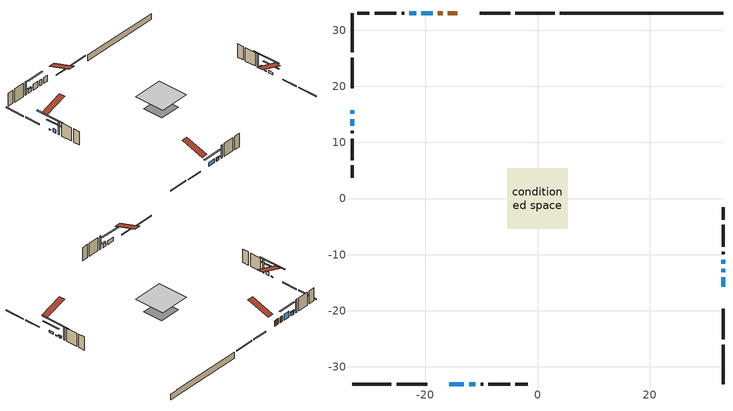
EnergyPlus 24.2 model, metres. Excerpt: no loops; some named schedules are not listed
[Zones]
conditioned space
 floor adiabatic (AdiabaticFloorConstruction): -5.35,-5.35 -5.35,5.35 5.35,5.35 5.35,-5.35 z3.35
 floor foundation (Slab1 construction): -3.71,-3.55 -3.71,3.55 3.71,3.55 3.71,-3.55 z-1.22
 wall outside (RimJoist1 construction): 3.08,33.06 -3.94,33.06 / -33.06,-33.06 -26.05,-33.06 / -33.06,33.06 -33.06,26.05 / 33.06,-33.06 33.06,-26.05 z0.91:1.21
 wall outside (RimJoist2 construction): -4.87,33.06 -10.31,33.06 / -25.12,-33.06 -19.67,-33.06 / -33.06,25.12 -33.06,19.67 / 33.06,-25.12 33.06,-19.67 z0.91:1.21
 wall outside (AdiabaticWallConstruction 1): -14.29,33.06 -15.97,33.06 / -16.9,33.06 -17.75,33.06 z0.91:2.94
 wall outside (AdiabaticWallConstruction): 33.06,-15.7 33.06,-14.06 z0.91:1.79; 33.06,-13.13 33.06,-12.52 / -33.06,15.7 -33.06,15.09 z0.91:1.24; -18.67,33.06 -20.68,33.06 z0.91:3.06; -15.7,-33.06 -13.11,-33.06 z0.91:2.3; -33.06,14.16 -33.06,13 z0.91:2.15; 33.06,-11.59 33.06,-10.88 z0.91:1.67; -21.61,33.06 -22.83,33.06 z0.91:2.22; -12.18,-33.06 -11.06,-33.06 z0.91:2.11
 wall outside (Wall1 construction): -23.76,33.06 -24.23,33.06 / -10.13,-33.06 -9.66,-33.06 / -33.06,12.07 -33.06,11.61 / 33.06,-9.95 33.06,-9.49 z0.91:5.79
 wall outside (Wall2 construction): -25.16,33.06 -29.02,33.06 / -8.74,-33.06 -4.87,-33.06 / -33.06,10.68 -33.06,6.81 / 33.06,-8.56 33.06,-4.69 z0.91:5.79
 wall outside (Wall3 construction): -29.95,33.06 -32.14,33.06 / -3.94,-33.06 -1.76,-33.06 / -33.06,5.88 -33.06,3.7 / 33.06,-3.77 33.06,-1.58 z0.91:5.79
 wall foundation (FoundationWall1 construction): 4.01,33.06,-1.22 4.01,33.06,0.91 30.16,33.06,0.91 30.16,33.06,0.77 33.06,33.06,0.77 33.06,33.06,-1.22
 window (WindowConstruction): 33.06,-15.7 33.06,-14.06 z0.91:1.79
 window (WindowConstruction 7): 33.06,-13.13 33.06,-12.52 z0.91:1.24
 window (WindowConstruction 8): -33.06,15.7 -33.06,15.09 z0.91:1.24
 window (WindowConstruction 1): -18.67,33.06 -20.68,33.06 z0.91:3.06
 window (WindowConstruction 2): -15.7,-33.06 -13.11,-33.06 z0.91:2.3
 window (WindowConstruction 3): -33.06,14.16 -33.06,13 z0.91:2.15
 window (WindowConstruction 4): 33.06,-11.59 33.06,-10.88 z0.91:1.67
 window (WindowConstruction 5): -21.61,33.06 -22.83,33.06 z0.91:2.22
 window (WindowConstruction 6): -12.18,-33.06 -11.06,-33.06 z0.91:2.11
 door (Door): -14.29,33.06 -15.97,33.06 z0.91:2.94
 door (Door 1): -16.9,33.06 -17.74,33.06 z0.91:2.94
 ceiling adiabatic (AdiabaticFloorConstruction): 5.35,-5.35 5.35,5.35 -5.35,5.35 -5.35,-5.35 z3.35
 roof outside (Roof1 construction): -13.36,33.06,5.79 -13.36,25.02,8.47 -11.24,25.02,8.47 -11.24,33.06,5.79; -16.63,-33.06,5.79 -16.63,-25.02,8.47 -18.75,-25.02,8.47 -18.75,-33.06,5.79; -33.06,16.63,5.79 -25.02,16.63,8.47 -25.02,18.75,8.47 -33.06,18.75,5.79; 33.06,-16.63,5.79 25.02,-16.63,8.47 25.02,-18.75,8.47 33.06,-18.75,5.79
shading: 33.06,-11.76 33.06,-18 33.48,-18 33.48,-11.76 z4.09; 33.06,-7.78 33.06,-17.87 33.48,-17.87 33.48,-7.78 z5.98; -33.06,10.35 -33.06,20.44 -33.48,20.44 -33.48,10.35 z5.98; -22.98,33.06 -16.37,33.06 -16.37,33.48 -22.98,33.48 z5.36; -10.81,-33.06 -18,-33.06 -18,-33.48 -10.81,-33.48 z4.6; -33.06,10.7 -33.06,16.46 -33.48,16.46 -33.48,10.7 z4.45; 33.06,-10.68 33.06,-11.79 33.48,-11.79 33.48,-10.68 z1.87; -23.03,33.06 -21.41,33.06 -21.41,33.48 -23.03,33.48 z2.42; -10.86,-33.06 -12.38,-33.06 -12.38,-33.48 -10.86,-33.48 z2.31
[Building]
Building 1: Terrain=Suburbs
[Site:Location]
Toronto City Centre_ON: Latitude {deg}=43.63; Longitude {deg}=-79.39; Time Zone {hr}=-5; Elevation {m}=77; Keep Site Location Information=Yes
[Site:GroundTemperature:Shallow]
5.01852, 3.26908, 3.12898, 3.95918, 7.29196, 10.6092, 13.4851, 15.3069, 15.4617, 13.9799, 11.1774, 7.9619
[Site:WaterMainsTemperature]
Calculation Method=Schedule; Temperature Schedule=mains temperature schedule
[Material] Roughness=Rough; Thermal Absorptance=0.9
Name | Thickness {m} | Conductivity {W/m-K} | Density {kg/m3} | Specific Heat {J/kg-K} | Solar Absorptance | Visible Absorptance
asphalt or fiberglass shingles | 0.00635 | 0.162714 | 1121.4 | 1465.45 | 0.84 | 0.84
concrete 4.0 in. | 0.1016 | 1.803125 | 2242.8 | 837.4 | 0.7 | 0.7
concrete 8.0 in. | 0.2032 | 1.803125 | 2242.8 | 837.4 | 0.7 | 0.7
door material | 0.04445 | 0.188738 | 512.64 | 1214.23 | 0.7 | 0.7
door material 1 | 0.04445 | 0.053851 | 512.64 | 1214.23 | 0.7 | 0.7
exterior vertical ins | 0.004539 | 0.029427 | 32.04 | 1214.23 | 0.7 | 0.7
floor covering | 0.0127 | 0.0433444 | 54.468 | 1339.84 | 0.6 | 0.6
floor rigid ins; wall rigid ins | 0.512978 | 0.029427 | 32.04 | 1214.23 | 0.7 | 0.7
floor stud and cavity | 0.1397 | 1.75129 | 37.0049 | 1207.88 | 0.7 | 0.7
furniture material conditioned space 1 | 0.1524 | 0.115458 | 640.8 | 1214.23 | 0.6 | 0.6
gypsum board | 0.0127 | 0.160291 | 801 | 837.4 | 0.6 | 0.6
gypsum board 1 | 0.0127 | 0.160291 | 801 | 837.4 | 0.7 | 0.7
osb sheathing 0.5 in. | 0.0127 | 0.115458 | 512.64 | 1214.23 | 0.7 | 0.7
osb sheathing 0.75 in. | 0.01905 | 0.115458 | 512.64 | 1214.23 | 0.7 | 0.7
rim joist stud and cavity | 0.0508 | 0.177588 | 50.32683 | 1063.81 | 0.6 | 0.6
rim joist stud and cavity 1 | 0.0508 | 0.126838 | 50.32683 | 1063.81 | 0.6 | 0.6
roof stud and cavity | 0.2032 | 0.110985 | 78.34581 | 1123.46 | 0.7 | 0.7
slab rigid ins | 0.00591376 | 0.029427 | 32.04 | 1214.23 | 0.7 | 0.7
wall stud and cavity | 0.1397 | 0.155567 | 139.0536 | 1170.24 | 0.7 | 0.7
wall stud and cavity 1 | 0.1397 | 0.157419 | 139.0536 | 1170.24 | 0.7 | 0.7
wall stud and cavity 2 | 0.1397 | 0.156797 | 139.0536 | 1170.24 | 0.7 | 0.7
wall stud and cavity 3 | 0.0889 | 0.380278 | 52.3479 | 1209.89 | 0.7 | 0.7
wall stud and cavity 4 | 0.0889 | 0.391764 | 83.0341 | 1211.67 | 0.7 | 0.7
wood siding | 0.0254 | 0.102417 | 544.68 | 1172.36 | 0.4 | 0.4
wood siding 1; wood siding 2; wood siding 3 | 0.0254 | 0.102417 | 544.68 | 1172.36 | 0.7 | 0.7
[WindowMaterial:SimpleGlazingSystem]
Name | U-Factor {W/m2-K} | Solar Heat Gain Coefficient
WindowMaterial | 4.36468 | 0.67
WindowMaterial 1 | 3.72023 | 0.72
WindowMaterial 2 | 5.79667 | 0.76
WindowMaterial 3 | 4.05012 | 0.7
WindowMaterial 4 | 4.531044 | 0.66
WindowMaterial 5 | 4.00924 | 0.7
WindowMaterial 6 | 5.71377 | 0.75
WindowMaterial 7 | 5.96644 | 0.53
[Construction]
AdiabaticFloorConstruction: floor stud and cavity, floor rigid ins, osb sheathing 0.75 in., floor covering
AdiabaticWallConstruction: wood siding 2, wall rigid ins, wall stud and cavity 3, gypsum board
AdiabaticWallConstruction 1: wood siding 3, wall rigid ins, wall stud and cavity 3, gypsum board
Door: door material
Door 1: door material 1
FoundationWall1 construction: concrete 8.0 in., gypsum board 1
furniture construction conditioned space 1: furniture material conditioned space 1
PartitionWallConstruction: gypsum board, wall stud and cavity 4, gypsum board
RimJoist1 construction: wood siding 1, rim joist stud and cavity
RimJoist2 construction: wood siding 1, rim joist stud and cavity 1
Roof1 construction: asphalt or fiberglass shingles, osb sheathing 0.75 in., roof stud and cavity, gypsum board
Slab1 construction: slab rigid ins, concrete 4.0 in.
Wall1 construction: wood siding, osb sheathing 0.5 in., wall stud and cavity, gypsum board
Wall2 construction: wood siding, osb sheathing 0.5 in., wall stud and cavity 1, gypsum board
Wall3 construction: wood siding, osb sheathing 0.5 in., wall stud and cavity 2, gypsum board
WindowConstruction: WindowMaterial
WindowConstruction 1: WindowMaterial 1
WindowConstruction 2: WindowMaterial 2
WindowConstruction 3: WindowMaterial 3
WindowConstruction 4: WindowMaterial 4
WindowConstruction 5: WindowMaterial 5
WindowConstruction 6: WindowMaterial 6
WindowConstruction 7; WindowConstruction 8: WindowMaterial 7
[Zone]
conditioned space: Multiplier=1; Volume {m3}=418.6; Part of Total Floor Area=Yes
[Space]
conditioned space 1: Zone=conditioned space; Volume {m3}=418.6
[SurfaceProperty:ExposedFoundationPerimeter]
Slab1: Exposed Perimeter Calculation Method=TotalExposedPerimeter; Total Exposed Perimeter {m}=29.059
[InternalMass] Zone or ZoneList=conditioned space; Space or SpaceList=conditioned space 1
Name | Construction | Surface Area {m2}
furniture mass conditioned space 1 | furniture construction conditioned space 1 | 66.98
partition wall mass | PartitionWallConstruction | 167.45
[Lights]
interior lighting: Zone or ZoneList or Space or SpaceList=conditioned space 1; Schedule=interior lighting schedule; Design Level Calculation Method=LightingLevel; Lighting Level {W}=343.2; Return Air Fraction=0; Fraction Radiant=0.6; Fraction Visible=0.2; Fraction Replaceable=1
[People]
occupants: Zone or ZoneList or Space or SpaceList=conditioned space 1; Number of People Schedule=occupants schedule; Number of People Calculation Method=People; Number of People=3; Fraction Radiant=0.314171; Sensible Heat Fraction=0.56303; Activity Level Schedule=occupants activity schedule; Carbon Dioxide Generation Rate {m3/s-W}=0; Enable ASHRAE 55 Comfort Warnings=No; Mean Radiant Temperature Calculation Type=EnclosureAveraged
[ElectricEquipment] Zone or ZoneList or Space or SpaceList=conditioned space 1; Design Level Calculation Method=EquipmentLevel
Name | Schedule | Design Level {W} | Fraction Latent | Fraction Radiant | Fraction Lost
clothes dryer | clothes dryer schedule | 140.772 | 0.015 | 0.081 | 0.85
clothes washer | clothes washer schedule | 32.1985 | 0.03 | 0.162 | 0.7
cooking range | cooking range schedule | 215.147 | 0.08 | 0.432 | 0.2
dishwasher | dishwasher schedule | 66.8632 | 0.3 | 0.18 | 0.4
fridge | fridge schedule | 72.9452 | 0 | 0.6 | 0
mech vent house fan | mech vent house fan schedule | 10 | 0 | 0 | 1
mech vent house fan cfis | mech vent house fan cfis schedule | 0 | 0 | 0 | 0
misc plug loads | misc plug loads schedule | 494.7 | 0.045 | 0.513 | 0.1
whole house fan | Always On Discrete | 0 | 0 | 0 | 1
[OtherEquipment] Zone or ZoneList or Space or SpaceList=conditioned space 1; Design Level Calculation Method=EquipmentLevel
Name | Fuel Type | Schedule | Design Level {W} | Fraction Latent | Fraction Radiant | Fraction Lost
clothes dryer 1 | Electricity | clothes dryer schedule | 0 | 0.015 | 0.081 | 0.85
cooking range 1 | Electricity | cooking range schedule | 0 | 0.08 | 0.432 | 0.2
general water use latent | None | general water use schedule | 62.594 | 1 | 0 | 0
general water use sensible | None | general water use schedule | -61.6891 | 0 | 0.6 | 0
mech vent house fan latent load | None | Always On Discrete | 0 | 1 | 0 | 0
mech vent house fan sensible load | None | Always On Discrete | 0 | 0 | 0 | 0
water heater energy adjustment1 | NaturalGas | Always On Discrete | 0.01 | 0 | 0 | 1
[ZoneInfiltration:DesignFlowRate] Zone or ZoneList or Space or SpaceList=conditioned space 1; Schedule=Always On Discrete; Design Flow Rate Calculation Method=Flow/Zone; Design Flow Rate {m3/s}=0
infil flow; natural vent flow; whole house fan flow
[Foundation:Kiva]
Foundation Kiva 1: Initial Indoor Air Temperature {C}=21; Wall Height Above Grade {m}=0.910011; Wall Depth Below Slab {m}=0.2032; Custom Block Material Name 1=exterior vertical ins; Custom Block Depth 1 {m}=2.13; Custom Block X Position 1 {m}=0.2159; Custom Block Z Position 1 {m}=0
[Foundation:Kiva:Settings]
Soil Conductivity {W/m-K}=0.849921; Soil Density {kg/m3}=1842.3; Soil Specific Heat {J/kg-K}=418.7; Ground Solar Absorptivity=0.9; Ground Thermal Absorptivity=0.9; Ground Surface Roughness {m}=0.03; Far-Field Width {m}=40; Deep-Ground Boundary Condition=ZeroFlux; Deep-Ground Depth {m}=40; Minimum Cell Dimension {m}=0.2; Maximum Cell Growth Coefficient=3; Simulation Timestep=Timestep
[Exterior:Lights]
exterior lighting: Schedule=exterior lighting schedule; Design Level {W}=75.6
[Schedule:Day:Interval]
interior lighting schedule day: No, 01:00, 0.108182, 04:00, 0.0901515, 05:00, 0.0991667, 06:00, 0.162273, 07:00, 0.270455, 08:00, 0.342576, 10:00, 0.369621, 11:00, 0.351591, 12:00, 0.333561, 13:00, 0.324545, 14:00, 0.31553, 15:00, 0.333561, 16:00, 0.369621, 17:00, 0.450758, 18:00, 0.585985, 19:00, 0.775303, 20:00, 0.955606, 21:00, 0.991667, 22:00, 0.712197, 23:00, 0.360606, 24:00, 0.162273
interior lighting schedule day 1: No, 01:00, 0.100909, 04:00, 0.0840909, 05:00, 0.0925, 06:00, 0.151364, 07:00, 0.252273, 08:00, 0.319545, 10:00, 0.344773, 11:00, 0.327955, 12:00, 0.311136, 13:00, 0.302727, 14:00, 0.294318, 15:00, 0.311136, 16:00, 0.344773, 17:00, 0.420455, 18:00, 0.546591, 19:00, 0.723182, 20:00, 0.891364, 21:00, 0.925, 22:00, 0.664318, 23:00, 0.336364, 24:00, 0.151364
interior lighting schedule day 2: No, 01:00, 0.0927273, 04:00, 0.0772727, 05:00, 0.085, 06:00, 0.139091, 07:00, 0.231818, 08:00, 0.293636, 10:00, 0.316818, 11:00, 0.301364, 12:00, 0.285909, 13:00, 0.278182, 14:00, 0.270455, 15:00, 0.285909, 16:00, 0.316818, 17:00, 0.386364, 18:00, 0.502273, 19:00, 0.664545, 20:00, 0.819091, 21:00, 0.85, 22:00, 0.610455, 23:00, 0.309091, 24:00, 0.139091
interior lighting schedule default day: No, 24:00, 0
[Schedule:Week:Daily]
interior lighting schedule Week Rule - Jan1-Jan27: interior lighting schedule day, interior lighting schedule day, interior lighting schedule day, interior lighting schedule day, interior lighting schedule day, interior lighting schedule day, interior lighting schedule day, interior lighting schedule default day, interior lighting schedule default day, interior lighting schedule default day, interior lighting schedule default day, interior lighting schedule default day
interior lighting schedule Week Rule - Jan28-Feb3: interior lighting schedule day, interior lighting schedule day, interior lighting schedule day, interior lighting schedule day, interior lighting schedule day 1, interior lighting schedule day 1, interior lighting schedule day 1, interior lighting schedule default day, interior lighting schedule default day, interior lighting schedule default day, interior lighting schedule default day, interior lighting schedule default day
interior lighting schedule Week Rule - Feb4-Feb24: interior lighting schedule day 1, interior lighting schedule day 1, interior lighting schedule day 1, interior lighting schedule day 1, interior lighting schedule day 1, interior lighting schedule day 1, interior lighting schedule day 1, interior lighting schedule default day, interior lighting schedule default day, interior lighting schedule default day, interior lighting schedule default day, interior lighting schedule default day
interior lighting schedule Week Rule - Feb25-Mar3: interior lighting schedule day 1, interior lighting schedule day 1, interior lighting schedule day 1, interior lighting schedule day 1, interior lighting schedule day 2, interior lighting schedule day 2, interior lighting schedule day 2, interior lighting schedule default day, interior lighting schedule default day, interior lighting schedule default day, interior lighting schedule default day, interior lighting schedule default day
interior lighting schedule Week Rule - Mar4-Mar31: interior lighting schedule day 2, interior lighting schedule day 2, interior lighting schedule day 2, interior lighting schedule day 2, interior lighting schedule day 2, interior lighting schedule day 2, interior lighting schedule day 2, interior lighting schedule default day, interior lighting schedule default day, interior lighting schedule default day, interior lighting schedule default day, interior lighting schedule default day
interior lighting schedule Week Rule - Apr1-Apr28: interior lighting schedule day 3, interior lighting schedule day 3, interior lighting schedule day 3, interior lighting schedule day 3, interior lighting schedule day 3, interior lighting schedule day 3, interior lighting schedule day 3, interior lighting schedule default day, interior lighting schedule default day, interior lighting schedule default day, interior lighting schedule default day, interior lighting schedule default day
interior lighting schedule Week Rule - Apr29-May5: interior lighting schedule day 3, interior lighting schedule day 3, interior lighting schedule day 4, interior lighting schedule day 4, interior lighting schedule day 4, interior lighting schedule day 4, interior lighting schedule day 4, interior lighting schedule default day, interior lighting schedule default day, interior lighting schedule default day, interior lighting schedule default day, interior lighting schedule default day
interior lighting schedule Week Rule - May6-May26: interior lighting schedule day 4, interior lighting schedule day 4, interior lighting schedule day 4, interior lighting schedule day 4, interior lighting schedule day 4, interior lighting schedule day 4, interior lighting schedule day 4, interior lighting schedule default day, interior lighting schedule default day, interior lighting schedule default day, interior lighting schedule default day, interior lighting schedule default day
interior lighting schedule Week Rule - May27-Jun2: interior lighting schedule day 4, interior lighting schedule day 4, interior lighting schedule day 4, interior lighting schedule day 4, interior lighting schedule day 4, interior lighting schedule day 5, interior lighting schedule day 5, interior lighting schedule default day, interior lighting schedule default day, interior lighting schedule default day, interior lighting schedule default day, interior lighting schedule default day
interior lighting schedule Week Rule - Jun3-Jun30: interior lighting schedule day 5, interior lighting schedule day 5, interior lighting schedule day 5, interior lighting schedule day 5, interior lighting schedule day 5, interior lighting schedule day 5, interior lighting schedule day 5, interior lighting schedule default day, interior lighting schedule default day, interior lighting schedule default day, interior lighting schedule default day, interior lighting schedule default day
interior lighting schedule Week Rule - Jul1-Jul28: interior lighting schedule day 6, interior lighting schedule day 6, interior lighting schedule day 6, interior lighting schedule day 6, interior lighting schedule day 6, interior lighting schedule day 6, interior lighting schedule day 6, interior lighting schedule default day, interior lighting schedule default day, interior lighting schedule default day, interior lighting schedule default day, interior lighting schedule default day
interior lighting schedule Week Rule - Jul29-Aug4: interior lighting schedule day 6, interior lighting schedule day 6, interior lighting schedule day 6, interior lighting schedule day 7, interior lighting schedule day 7, interior lighting schedule day 7, interior lighting schedule day 7, interior lighting schedule default day, interior lighting schedule default day, interior lighting schedule default day, interior lighting schedule default day, interior lighting schedule default day
interior lighting schedule Week Rule - Aug5-Aug25: interior lighting schedule day 7, interior lighting schedule day 7, interior lighting schedule day 7, interior lighting schedule day 7, interior lighting schedule day 7, interior lighting schedule day 7, interior lighting schedule day 7, interior lighting schedule default day, interior lighting schedule default day, interior lighting schedule default day, interior lighting schedule default day, interior lighting schedule default day
interior lighting schedule Week Rule - Aug26-Sep1: interior lighting schedule day 7, interior lighting schedule day 7, interior lighting schedule day 7, interior lighting schedule day 7, interior lighting schedule day 7, interior lighting schedule day 7, interior lighting schedule day 8, interior lighting schedule default day, interior lighting schedule default day, interior lighting schedule default day, interior lighting schedule default day, interior lighting schedule default day
interior lighting schedule Week Rule - Sep2-Sep29: interior lighting schedule day 8, interior lighting schedule day 8, interior lighting schedule day 8, interior lighting schedule day 8, interior lighting schedule day 8, interior lighting schedule day 8, interior lighting schedule day 8, interior lighting schedule default day, interior lighting schedule default day, interior lighting schedule default day, interior lighting schedule default day, interior lighting schedule default day
interior lighting schedule Week Rule - Sep30-Oct6: interior lighting schedule day 8, interior lighting schedule day 9, interior lighting schedule day 9, interior lighting schedule day 9, interior lighting schedule day 9, interior lighting schedule day 9, interior lighting schedule day 9, interior lighting schedule default day, interior lighting schedule default day, interior lighting schedule default day, interior lighting schedule default day, interior lighting schedule default day
interior lighting schedule Week Rule - Oct7-Oct27: interior lighting schedule day 9, interior lighting schedule day 9, interior lighting schedule day 9, interior lighting schedule day 9, interior lighting schedule day 9, interior lighting schedule day 9, interior lighting schedule day 9, interior lighting schedule default day, interior lighting schedule default day, interior lighting schedule default day, interior lighting schedule default day, interior lighting schedule default day
interior lighting schedule Week Rule - Oct28-Nov3: interior lighting schedule day 9, interior lighting schedule day 9, interior lighting schedule day 9, interior lighting schedule day 9, interior lighting schedule day 10, interior lighting schedule day 10, interior lighting schedule day 10, interior lighting schedule default day, interior lighting schedule default day, interior lighting schedule default day, interior lighting schedule default day, interior lighting schedule default day
interior lighting schedule Week Rule - Nov4-Nov24: interior lighting schedule day 10, interior lighting schedule day 10, interior lighting schedule day 10, interior lighting schedule day 10, interior lighting schedule day 10, interior lighting schedule day 10, interior lighting schedule day 10, interior lighting schedule default day, interior lighting schedule default day, interior lighting schedule default day, interior lighting schedule default day, interior lighting schedule default day
interior lighting schedule Week Rule - Nov25-Dec1: interior lighting schedule day 10, interior lighting schedule day 10, interior lighting schedule day 10, interior lighting schedule day 10, interior lighting schedule day 10, interior lighting schedule day 10, interior lighting schedule day 11, interior lighting schedule default day, interior lighting schedule default day, interior lighting schedule default day, interior lighting schedule default day, interior lighting schedule default day
interior lighting schedule Week Rule - Dec2-Dec31: interior lighting schedule day 11, interior lighting schedule day 11, interior lighting schedule day 11, interior lighting schedule day 11, interior lighting schedule day 11, interior lighting schedule day 11, interior lighting schedule day 11, interior lighting schedule default day, interior lighting schedule default day, interior lighting schedule default day, interior lighting schedule default day, interior lighting schedule default day
occupants schedule Week Rule - Jan1-Dec31: occupants schedule day, occupants schedule day, occupants schedule day, occupants schedule day, occupants schedule day, occupants schedule day, occupants schedule day, occupants schedule default day, occupants schedule default day, occupants schedule default day, occupants schedule default day, occupants schedule default day
clothes dryer schedule Week Rule - Jan1-Dec31: clothes dryer schedule day, clothes dryer schedule day, clothes dryer schedule day, clothes dryer schedule day, clothes dryer schedule day, clothes dryer schedule day, clothes dryer schedule day, clothes dryer schedule default day, clothes dryer schedule default day, clothes dryer schedule default day, clothes dryer schedule default day, clothes dryer schedule default day
clothes washer schedule Week Rule - Jan1-Dec31: clothes washer schedule day, clothes washer schedule day, clothes washer schedule day, clothes washer schedule day, clothes washer schedule day, clothes washer schedule day, clothes washer schedule day, clothes washer schedule default day, clothes washer schedule default day, clothes washer schedule default day, clothes washer schedule default day, clothes washer schedule default day
cooking range schedule Week Rule - Jan1-Dec31: cooking range schedule day, cooking range schedule day, cooking range schedule day, cooking range schedule day, cooking range schedule day, cooking range schedule day, cooking range schedule day, cooking range schedule default day, cooking range schedule default day, cooking range schedule default day, cooking range schedule default day, cooking range schedule default day
dishwasher schedule Week Rule - Jan1-Dec31: dishwasher schedule day, dishwasher schedule day, dishwasher schedule day, dishwasher schedule day, dishwasher schedule day, dishwasher schedule day, dishwasher schedule day, dishwasher schedule default day, dishwasher schedule default day, dishwasher schedule default day, dishwasher schedule default day, dishwasher schedule default day
misc plug loads schedule Week Rule - Jan1-Dec31: misc plug loads schedule day, misc plug loads schedule day, misc plug loads schedule day, misc plug loads schedule day, misc plug loads schedule day, misc plug loads schedule day, misc plug loads schedule day, misc plug loads schedule default day, misc plug loads schedule default day, misc plug loads schedule default day, misc plug loads schedule default day, misc plug loads schedule default day
general water use schedule Week Rule - Jan1-Dec31: general water use schedule day, general water use schedule day, general water use schedule day, general water use schedule day, general water use schedule day, general water use schedule day, general water use schedule day, general water use schedule default day, general water use schedule default day, general water use schedule default day, general water use schedule default day, general water use schedule default day
exterior lighting schedule Week Rule - Jan1-Jan27: exterior lighting schedule day, exterior lighting schedule day, exterior lighting schedule day, exterior lighting schedule day, exterior lighting schedule day, exterior lighting schedule day, exterior lighting schedule day, exterior lighting schedule default day, exterior lighting schedule default day, exterior lighting schedule default day, exterior lighting schedule default day, exterior lighting schedule default day
exterior lighting schedule Week Rule - Jan28-Feb3: exterior lighting schedule day, exterior lighting schedule day, exterior lighting schedule day, exterior lighting schedule day, exterior lighting schedule day 1, exterior lighting schedule day 1, exterior lighting schedule day 1, exterior lighting schedule default day, exterior lighting schedule default day, exterior lighting schedule default day, exterior lighting schedule default day, exterior lighting schedule default day
exterior lighting schedule Week Rule - Feb4-Feb24: exterior lighting schedule day 1, exterior lighting schedule day 1, exterior lighting schedule day 1, exterior lighting schedule day 1, exterior lighting schedule day 1, exterior lighting schedule day 1, exterior lighting schedule day 1, exterior lighting schedule default day, exterior lighting schedule default day, exterior lighting schedule default day, exterior lighting schedule default day, exterior lighting schedule default day
exterior lighting schedule Week Rule - Feb25-Mar3: exterior lighting schedule day 1, exterior lighting schedule day 1, exterior lighting schedule day 1, exterior lighting schedule day 1, exterior lighting schedule day 2, exterior lighting schedule day 2, exterior lighting schedule day 2, exterior lighting schedule default day, exterior lighting schedule default day, exterior lighting schedule default day, exterior lighting schedule default day, exterior lighting schedule default day
exterior lighting schedule Week Rule - Mar4-Mar31: exterior lighting schedule day 2, exterior lighting schedule day 2, exterior lighting schedule day 2, exterior lighting schedule day 2, exterior lighting schedule day 2, exterior lighting schedule day 2, exterior lighting schedule day 2, exterior lighting schedule default day, exterior lighting schedule default day, exterior lighting schedule default day, exterior lighting schedule default day, exterior lighting schedule default day
exterior lighting schedule Week Rule - Apr1-Apr28: exterior lighting schedule day 3, exterior lighting schedule day 3, exterior lighting schedule day 3, exterior lighting schedule day 3, exterior lighting schedule day 3, exterior lighting schedule day 3, exterior lighting schedule day 3, exterior lighting schedule default day, exterior lighting schedule default day, exterior lighting schedule default day, exterior lighting schedule default day, exterior lighting schedule default day
exterior lighting schedule Week Rule - Apr29-May5: exterior lighting schedule day 3, exterior lighting schedule day 3, exterior lighting schedule day 4, exterior lighting schedule day 4, exterior lighting schedule day 4, exterior lighting schedule day 4, exterior lighting schedule day 4, exterior lighting schedule default day, exterior lighting schedule default day, exterior lighting schedule default day, exterior lighting schedule default day, exterior lighting schedule default day
exterior lighting schedule Week Rule - May6-May26: exterior lighting schedule day 4, exterior lighting schedule day 4, exterior lighting schedule day 4, exterior lighting schedule day 4, exterior lighting schedule day 4, exterior lighting schedule day 4, exterior lighting schedule day 4, exterior lighting schedule default day, exterior lighting schedule default day, exterior lighting schedule default day, exterior lighting schedule default day, exterior lighting schedule default day
exterior lighting schedule Week Rule - May27-Jun2: exterior lighting schedule day 4, exterior lighting schedule day 4, exterior lighting schedule day 4, exterior lighting schedule day 4, exterior lighting schedule day 4, exterior lighting schedule day 5, exterior lighting schedule day 5, exterior lighting schedule default day, exterior lighting schedule default day, exterior lighting schedule default day, exterior lighting schedule default day, exterior lighting schedule default day
exterior lighting schedule Week Rule - Jun3-Jun30: exterior lighting schedule day 5, exterior lighting schedule day 5, exterior lighting schedule day 5, exterior lighting schedule day 5, exterior lighting schedule day 5, exterior lighting schedule day 5, exterior lighting schedule day 5, exterior lighting schedule default day, exterior lighting schedule default day, exterior lighting schedule default day, exterior lighting schedule default day, exterior lighting schedule default day
exterior lighting schedule Week Rule - Jul1-Jul28: exterior lighting schedule day 6, exterior lighting schedule day 6, exterior lighting schedule day 6, exterior lighting schedule day 6, exterior lighting schedule day 6, exterior lighting schedule day 6, exterior lighting schedule day 6, exterior lighting schedule default day, exterior lighting schedule default day, exterior lighting schedule default day, exterior lighting schedule default day, exterior lighting schedule default day
exterior lighting schedule Week Rule - Jul29-Aug4: exterior lighting schedule day 6, exterior lighting schedule day 6, exterior lighting schedule day 6, exterior lighting schedule day 7, exterior lighting schedule day 7, exterior lighting schedule day 7, exterior lighting schedule day 7, exterior lighting schedule default day, exterior lighting schedule default day, exterior lighting schedule default day, exterior lighting schedule default day, exterior lighting schedule default day
exterior lighting schedule Week Rule - Aug5-Aug25: exterior lighting schedule day 7, exterior lighting schedule day 7, exterior lighting schedule day 7, exterior lighting schedule day 7, exterior lighting schedule day 7, exterior lighting schedule day 7, exterior lighting schedule day 7, exterior lighting schedule default day, exterior lighting schedule default day, exterior lighting schedule default day, exterior lighting schedule default day, exterior lighting schedule default day
exterior lighting schedule Week Rule - Aug26-Sep1: exterior lighting schedule day 7, exterior lighting schedule day 7, exterior lighting schedule day 7, exterior lighting schedule day 7, exterior lighting schedule day 7, exterior lighting schedule day 7, exterior lighting schedule day 8, exterior lighting schedule default day, exterior lighting schedule default day, exterior lighting schedule default day, exterior lighting schedule default day, exterior lighting schedule default day
exterior lighting schedule Week Rule - Sep2-Sep29: exterior lighting schedule day 8, exterior lighting schedule day 8, exterior lighting schedule day 8, exterior lighting schedule day 8, exterior lighting schedule day 8, exterior lighting schedule day 8, exterior lighting schedule day 8, exterior lighting schedule default day, exterior lighting schedule default day, exterior lighting schedule default day, exterior lighting schedule default day, exterior lighting schedule default day
exterior lighting schedule Week Rule - Sep30-Oct6: exterior lighting schedule day 8, exterior lighting schedule day 9, exterior lighting schedule day 9, exterior lighting schedule day 9, exterior lighting schedule day 9, exterior lighting schedule day 9, exterior lighting schedule day 9, exterior lighting schedule default day, exterior lighting schedule default day, exterior lighting schedule default day, exterior lighting schedule default day, exterior lighting schedule default day
exterior lighting schedule Week Rule - Oct7-Oct27: exterior lighting schedule day 9, exterior lighting schedule day 9, exterior lighting schedule day 9, exterior lighting schedule day 9, exterior lighting schedule day 9, exterior lighting schedule day 9, exterior lighting schedule day 9, exterior lighting schedule default day, exterior lighting schedule default day, exterior lighting schedule default day, exterior lighting schedule default day, exterior lighting schedule default day
exterior lighting schedule Week Rule - Oct28-Nov3: exterior lighting schedule day 9, exterior lighting schedule day 9, exterior lighting schedule day 9, exterior lighting schedule day 9, exterior lighting schedule day 10, exterior lighting schedule day 10, exterior lighting schedule day 10, exterior lighting schedule default day, exterior lighting schedule default day, exterior lighting schedule default day, exterior lighting schedule default day, exterior lighting schedule default day
exterior lighting schedule Week Rule - Nov4-Nov24: exterior lighting schedule day 10, exterior lighting schedule day 10, exterior lighting schedule day 10, exterior lighting schedule day 10, exterior lighting schedule day 10, exterior lighting schedule day 10, exterior lighting schedule day 10, exterior lighting schedule default day, exterior lighting schedule default day, exterior lighting schedule default day, exterior lighting schedule default day, exterior lighting schedule default day
exterior lighting schedule Week Rule - Nov25-Dec1: exterior lighting schedule day 10, exterior lighting schedule day 10, exterior lighting schedule day 10, exterior lighting schedule day 10, exterior lighting schedule day 10, exterior lighting schedule day 10, exterior lighting schedule day 11, exterior lighting schedule default day, exterior lighting schedule default day, exterior lighting schedule default day, exterior lighting schedule default day, exterior lighting schedule default day
exterior lighting schedule Week Rule - Dec2-Dec31: exterior lighting schedule day 11, exterior lighting schedule day 11, exterior lighting schedule day 11, exterior lighting schedule day 11, exterior lighting schedule day 11, exterior lighting schedule day 11, exterior lighting schedule day 11, exterior lighting schedule default day, exterior lighting schedule default day, exterior lighting schedule default day, exterior lighting schedule default day, exterior lighting schedule default day
[Schedule:Year]
interior lighting schedule: interior lighting schedule Week Rule - Jan1-Jan27, 1, 1, 1, 27, interior lighting schedule Week Rule - Jan28-Feb3, 1, 28, 2, 3, interior lighting schedule Week Rule - Feb4-Feb24, 2, 4, 2, 24, interior lighting schedule Week Rule - Feb25-Mar3, 2, 25, 3, 3, interior lighting schedule Week Rule - Mar4-Mar31, 3, 4, 3, 31, interior lighting schedule Week Rule - Apr1-Apr28, 4, 1, 4, 28, interior lighting schedule Week Rule - Apr29-May5, 4, 29, 5, 5, interior lighting schedule Week Rule - May6-May26, 5, 6, 5, 26, interior lighting schedule Week Rule - May27-Jun2, 5, 27, 6, 2, interior lighting schedule Week Rule - Jun3-Jun30, 6, 3, 6, 30, interior lighting schedule Week Rule - Jul1-Jul28, 7, 1, 7, 28, interior lighting schedule Week Rule - Jul29-Aug4, 7, 29, 8, 4, interior lighting schedule Week Rule - Aug5-Aug25, 8, 5, 8, 25, interior lighting schedule Week Rule - Aug26-Sep1, 8, 26, 9, 1, interior lighting schedule Week Rule - Sep2-Sep29, 9, 2, 9, 29, interior lighting schedule Week Rule - Sep30-Oct6, 9, 30, 10, 6, interior lighting schedule Week Rule - Oct7-Oct27, 10, 7, 10, 27, interior lighting schedule Week Rule - Oct28-Nov3, 10, 28, 11, 3, interior lighting schedule Week Rule - Nov4-Nov24, 11, 4, 11, 24, interior lighting schedule Week Rule - Nov25-Dec1, 11, 25, 12, 1, interior lighting schedule Week Rule - Dec2-Dec31, 12, 2, 12, 31
occupants schedule: occupants schedule Week Rule - Jan1-Dec31, 1, 1, 12, 31
clothes dryer schedule: clothes dryer schedule Week Rule - Jan1-Dec31, 1, 1, 12, 31
clothes washer schedule: clothes washer schedule Week Rule - Jan1-Dec31, 1, 1, 12, 31
cooking range schedule: cooking range schedule Week Rule - Jan1-Dec31, 1, 1, 12, 31
dishwasher schedule: dishwasher schedule Week Rule - Jan1-Dec31, 1, 1, 12, 31
misc plug loads schedule: misc plug loads schedule Week Rule - Jan1-Dec31, 1, 1, 12, 31
general water use schedule: general water use schedule Week Rule - Jan1-Dec31, 1, 1, 12, 31
exterior lighting schedule: exterior lighting schedule Week Rule - Jan1-Jan27, 1, 1, 1, 27, exterior lighting schedule Week Rule - Jan28-Feb3, 1, 28, 2, 3, exterior lighting schedule Week Rule - Feb4-Feb24, 2, 4, 2, 24, exterior lighting schedule Week Rule - Feb25-Mar3, 2, 25, 3, 3, exterior lighting schedule Week Rule - Mar4-Mar31, 3, 4, 3, 31, exterior lighting schedule Week Rule - Apr1-Apr28, 4, 1, 4, 28, exterior lighting schedule Week Rule - Apr29-May5, 4, 29, 5, 5, exterior lighting schedule Week Rule - May6-May26, 5, 6, 5, 26, exterior lighting schedule Week Rule - May27-Jun2, 5, 27, 6, 2, exterior lighting schedule Week Rule - Jun3-Jun30, 6, 3, 6, 30, exterior lighting schedule Week Rule - Jul1-Jul28, 7, 1, 7, 28, exterior lighting schedule Week Rule - Jul29-Aug4, 7, 29, 8, 4, exterior lighting schedule Week Rule - Aug5-Aug25, 8, 5, 8, 25, exterior lighting schedule Week Rule - Aug26-Sep1, 8, 26, 9, 1, exterior lighting schedule Week Rule - Sep2-Sep29, 9, 2, 9, 29, exterior lighting schedule Week Rule - Sep30-Oct6, 9, 30, 10, 6, exterior lighting schedule Week Rule - Oct7-Oct27, 10, 7, 10, 27, exterior lighting schedule Week Rule - Oct28-Nov3, 10, 28, 11, 3, exterior lighting schedule Week Rule - Nov4-Nov24, 11, 4, 11, 24, exterior lighting schedule Week Rule - Nov25-Dec1, 11, 25, 12, 1, exterior lighting schedule Week Rule - Dec2-Dec31, 12, 2, 12, 31
[Schedule:Constant]
Name | Hourly Value
occupants activity schedule | 117.228
fridge schedule | 0
mech vent house fan schedule; mech vent house fan cfis schedule; Always On Discrete | 1
[Schedule:Compact]
mains temperature schedule: Through: 01/01, For: AllDays, Until: 24:00, 8.80333, Through: 01/02, For: AllDays, Until: 24:00, 8.74333, Through: 01/03, For: AllDays, Until: 24:00, 8.68389, Through: 01/04, For: AllDays, Until: 24:00, 8.62611, Through: 01/05, For: AllDays, Until: 24:00, 8.56944, Through: 01/06, For: AllDays, Until: 24:00, 8.51389, Through: 01/07, For: AllDays, Until: 24:00, 8.45944, Through: 01/08, For: AllDays, Until: 24:00, 8.40611, Through: 01/09, For: AllDays, Until: 24:00, 8.35389, Through: 01/10, For: AllDays, Until: 24:00, 8.30278, Through: 01/11, For: AllDays, Until: 24:00, 8.25333, Through: 01/12, For: AllDays, Until: 24:00, 8.205, Through: 01/13, For: AllDays, Until: 24:00, 8.15778, Through: 01/14, For: AllDays, Until: 24:00, 8.11222, Through: 01/15, For: AllDays, Until: 24:00, 8.06778, Through: 01/16, For: AllDays, Until: 24:00, 8.02444, Through: 01/17, For: AllDays, Until: 24:00, 7.98222, Through: 01/18, For: AllDays, Until: 24:00, 7.94167, Through: 01/19, For: AllDays, Until: 24:00, 7.90222, Through: 01/20, For: AllDays, Until: 24:00, 7.86444, Through: 01/21, For: AllDays, Until: 24:00, 7.82778, Through: 01/22, For: AllDays, Until: 24:00, 7.79278, Through: 01/23, For: AllDays, Until: 24:00, 7.75889, Through: 01/24, For: AllDays, Until: 24:00, 7.72667, Through: 01/25, For: AllDays, Until: 24:00, 7.69556, Through: 01/26, For: AllDays, Until: 24:00, 7.66611, Through: 01/27, For: AllDays, Until: 24:00, 7.63778, Through: 01/28, For: AllDays, Until: 24:00, 7.61111, Through: 01/29, For: AllDays, Until: 24:00, 7.58556, Through: 01/30, For: AllDays, Until: 24:00, 7.56167, Through: 01/31, For: AllDays, Until: 24:00, 7.53944, Through: 02/01, For: AllDays, Until: 24:00, 7.51833, Through: 02/02, For: AllDays, Until: 24:00, 7.49889, Through: 02/03, For: AllDays, Until: 24:00, 7.48111, Through: 02/04, For: AllDays, Until: 24:00, 7.46444, Through: 02/05, For: AllDays, Until: 24:00, 7.44944, Through: 02/06, For: AllDays, Until: 24:00, 7.43556, Through: 02/07, For: AllDays, Until: 24:00, 7.42333, Through: 02/08, For: AllDays, Until: 24:00, 7.41278, Through: 02/09, For: AllDays, Until: 24:00, 7.40389, Through: 02/10, For: AllDays, Until: 24:00, 7.39611, Through: 02/11, For: AllDays, Until: 24:00, 7.39, Through: 02/12, For: AllDays, Until: 24:00, 7.38556, Through: 02/13, For: AllDays, Until: 24:00, 7.38222, Through: 02/14, For: AllDays, Until: 24:00, 7.38056, Through: 02/15, For: AllDays, Until: 24:00, 7.38056, Through: 02/16, For: AllDays, Until: 24:00, 7.38222, Through: 02/17, For: AllDays, Until: 24:00, 7.385, Through: 02/18, For: AllDays, Until: 24:00, 7.38944, Through: 02/19, For: AllDays, Until: 24:00, 7.395, Through: 02/20, For: AllDays, Until: 24:00, 7.40278, Through: 02/21, For: AllDays, Until: 24:00, 7.41167, Through: 02/22, For: AllDays, Until: 24:00, 7.42222, Through: 02/23, For: AllDays, Until: 24:00, 7.43389, Through: 02/24, For: AllDays, Until: 24:00, 7.44722, Through: 02/25, For: AllDays, Until: 24:00, 7.46222, Through: 02/26, For: AllDays, Until: 24:00, 7.47833, Through: 02/27, For: AllDays, Until: 24:00, 7.49611, Through: 02/28, For: AllDays, Until: 24:00, 7.51556, Through: 03/01, For: AllDays, Until: 24:00, 7.53667, Through: 03/02, For: AllDays, Until: 24:00, 7.55889, Through: 03/03, For: AllDays, Until: 24:00, 7.58222, Through: 03/04, For: AllDays, Until: 24:00, 7.60722, Through: 03/05, For: AllDays, Until: 24:00, 7.63389, Through: 03/06, For: AllDays, Until: 24:00, 7.66222, Through: 03/07, For: AllDays, Until: 24:00, 7.69111, Through: 03/08, For: AllDays, Until: 24:00, 7.72222, Through: 03/09, For: AllDays, Until: 24:00, 7.75444, Through: 03/10, For: AllDays, Until: 24:00, 7.78778, Through: 03/11, For: AllDays, Until: 24:00, 7.82278, Through: 03/12, For: AllDays, Until: 24:00, 7.85944, Through: 03/13, For: AllDays, Until: 24:00, 7.89722, Through: 03/14, For: AllDays, Until: 24:00, 7.93611, Through: 03/15, For: AllDays, Until: 24:00, 7.97667, Through: 03/16, For: AllDays, Until: 24:00, 8.01833, Through: 03/17, For: AllDays, Until: 24:00, 8.06167, Through: 03/18, For: AllDays, Until: 24:00, 8.10611, Through: 03/19, For: AllDays, Until: 24:00, 8.15167, Through: 03/20, For: AllDays, Until: 24:00, 8.19833, Through: 03/21, For: AllDays, Until: 24:00, 8.24667, Through: 03/22, For: AllDays, Until: 24:00, 8.29611, Through: 03/23, For: AllDays, Until: 24:00, 8.34667, Through: 03/24, For: AllDays, Until: 24:00, 8.39889, Through: 03/25, For: AllDays, Until: 24:00, 8.45167, Through: 03/26, For: AllDays, Until: 24:00, 8.50611, Through: 03/27, For: AllDays, Until: 24:00, 8.56167, Through: 03/28, For: AllDays, Until: 24:00, 8.61833, Through: 03/29, For: AllDays, Until: 24:00, 8.67611, Through: 03/30, For: AllDays, Until: 24:00, 8.735, Through: 03/31, For: AllDays, Until: 24:00, 8.795, Through: 04/01, For: AllDays, Until: 24:00, 8.85611, Through: 04/02, For: AllDays, Until: 24:00, 8.91833, Through: 04/03, For: AllDays, Until: 24:00, 8.98167, Through: 04/04, For: AllDays, Until: 24:00, 9.04556, Through: 04/05, For: AllDays, Until: 24:00, 9.11111, Through: 04/06, For: AllDays, Until: 24:00, 9.17722, Through: 04/07, For: AllDays, Until: 24:00, 9.24444, Through: 04/08, For: AllDays, Until: 24:00, 9.31222, Through: 04/09, For: AllDays, Until: 24:00, 9.38167, Through: 04/10, For: AllDays, Until: 24:00, 9.45167, Through: 04/11, For: AllDays, Until: 24:00, 9.52222, Through: 04/12, For: AllDays, Until: 24:00, 9.59444, Through: 04/13, For: AllDays, Until: 24:00, 9.66667, Through: 04/14, For: AllDays, Until: 24:00, 9.74, Through: 04/15, For: AllDays, Until: 24:00, 9.81444, Through: 04/16, For: AllDays, Until: 24:00, 9.88944, Through: 04/17, For: AllDays, Until: 24:00, 9.96556, Through: 04/18, For: AllDays, Until: 24:00, 10.0417, Through: 04/19, For: AllDays, Until: 24:00, 10.1189, Through: 04/20, For: AllDays, Until: 24:00, 10.1972, Through: 04/21, For: AllDays, Until: 24:00, 10.2756, Through: 04/22, For: AllDays, Until: 24:00, 10.355, Through: 04/23, For: AllDays, Until: 24:00, 10.435, Through: 04/24, For: AllDays, Until: 24:00, 10.515, Through: 04/25, For: AllDays, Until: 24:00, 10.5961, Through: 04/26, For: AllDays, Until: 24:00, 10.6778, Through: 04/27, For: AllDays, Until: 24:00, 10.76, Through: 04/28, For: AllDays, Until: 24:00, 10.8428, Through: 04/29, For: AllDays, Until: 24:00, 10.9261, Through: 04/30, For: AllDays, Until: 24:00, 11.0094, Through: 05/01, For: AllDays, Until: 24:00, 11.0933, Through: 05/02, For: AllDays, Until: 24:00, 11.1778, Through: 05/03, For: AllDays, Until: 24:00, 11.2628, Through: 05/04, For: AllDays, Until: 24:00, 11.3478, Through: 05/05, For: AllDays, Until: 24:00, 11.4333, Through: 05/06, For: AllDays, Until: 24:00, 11.5189, Through: 05/07, For: AllDays, Until: 24:00, 11.605, Through: 05/08, For: AllDays, Until: 24:00, 11.6917, Through: 05/09, For: AllDays, Until: 24:00, 11.7778, Through: 05/10, For: AllDays, Until: 24:00, 11.865, Through: 05/11, For: AllDays, Until: 24:00, 11.9517, Through: 05/12, For: AllDays, Until: 24:00, 12.0389, Through: 05/13, For: AllDays, Until: 24:00, 12.1261, Through: 05/14, For: AllDays, Until: 24:00, 12.2133, Through: 05/15, For: AllDays, Until: 24:00, 12.3006, Through: 05/16, For: AllDays, Until: 24:00, 12.3883, Through: 05/17, For: AllDays, Until: 24:00, 12.4756, Through: 05/18, For: AllDays, Until: 24:00, 12.5628, Through: 05/19, For: AllDays, Until: 24:00, 12.6506, Through: 05/20, For: AllDays, Until: 24:00, 12.7378, Through: 05/21, For: AllDays, Until: 24:00, 12.825, Through: 05/22, For: AllDays, Until: 24:00, 12.9122, Through: 05/23, For: AllDays, Until: 24:00, 12.9994, Through: 05/24, For: AllDays, Until: 24:00, 13.0861, Through: 05/25, For: AllDays, Until: 24:00, 13.1728, Through: 05/26, For: AllDays, Until: 24:00, 13.2594, Through: 05/27, For: AllDays, Until: 24:00, 13.3456, Through: 05/28, For: AllDays, Until: 24:00, 13.4317, Through: 05/29, For: AllDays, Until: 24:00, 13.5172, Through: 05/30, For: AllDays, Until: 24:00, 13.6028, Through: 05/31, For: AllDays, Until: 24:00, 13.6878, Through: 06/01, For: AllDays, Until: 24:00, 13.7722, Through: 06/02, For: AllDays, Until: 24:00, 13.8567, Through: 06/03, For: AllDays, Until: 24:00, 13.9406, Through: 06/04, For: AllDays, Until: 24:00, 14.0239, Through: 06/05, For: AllDays, Until: 24:00, 14.1067, Through: 06/06, For: AllDays, Until: 24:00, 14.1894, Through: 06/07, For: AllDays, Until: 24:00, 14.2711, Through: 06/08, For: AllDays, Until: 24:00, 14.3528, Through: 06/09, For: AllDays, Until: 24:00, 14.4339, Through: 06/10, For: AllDays, Until: 24:00, 14.5139, Through: 06/11, For: AllDays, Until: 24:00, 14.5939, Through: 06/12, For: AllDays, Until: 24:00, 14.6728, Through: 06/13, For: AllDays, Until: 24:00, 14.7511, Through: 06/14, For: AllDays, Until: 24:00, 14.8289, Through: 06/15, For: AllDays, Until: 24:00, 14.9061, Through: 06/16, For: AllDays, Until: 24:00, 14.9822, Through: 06/17, For: AllDays, Until: 24:00, 15.0578, Through: 06/18, For: AllDays, Until: 24:00, 15.1328, Through: 06/19, For: AllDays, Until: 24:00, 15.2067, Through: 06/20, For: AllDays, Until: 24:00, 15.28, Through: 06/21, For: AllDays, Until: 24:00, 15.3522, Through: 06/22, For: AllDays, Until: 24:00, 15.4239, Through: 06/23, For: AllDays, Until: 24:00, 15.4944, Through: 06/24, For: AllDays, Until: 24:00, 15.5639, Through: 06/25, For: AllDays, Until: 24:00, 15.6328, Through: 06/26, For: AllDays, Until: 24:00, 15.7006, Through: 06/27, For: AllDays, Until: 24:00, 15.7678, Through: 06/28, For: AllDays, Until: 24:00, 15.8333, Through: 06/29, For: AllDays, Until: 24:00, 15.8983, Through: 06/30, For: AllDays, Until: 24:00, 15.9622, Through: 07/01, For: AllDays, Until: 24:00, 16.025, Through: 07/02, For: AllDays, Until: 24:00, 16.0872, Through: 07/03, For: AllDays, Until: 24:00, 16.1478, Through: 07/04, For: AllDays, Until: 24:00, 16.2072, Through: 07/05, For: AllDays, Until: 24:00, 16.2661, Through: 07/06, For: AllDays, Until: 24:00, 16.3233, Through: 07/07, For: AllDays, Until: 24:00, 16.3794, Through: 07/08, For: AllDays, Until: 24:00, 16.435, Through: 07/09, For: AllDays, Until: 24:00, 16.4889, Through: 07/10, For: AllDays, Until: 24:00, 16.5417, Through: 07/11, For: AllDays, Until: 24:00, 16.5928, Through: 07/12, For: AllDays, Until: 24:00, 16.6433, Through: 07/13, For: AllDays, Until: 24:00, 16.6922, Through: 07/14, For: AllDays, Until: 24:00, 16.74, Through: 07/15, For: AllDays, Until: 24:00, 16.7867, Through: 07/16, For: AllDays, Until: 24:00, 16.8322, Through: 07/17, For: AllDays, Until: 24:00, 16.8761, Through: 07/18, For: AllDays, Until: 24:00, 16.9189, Through: 07/19, For: AllDays, Until: 24:00, 16.96, Through: 07/20, For: AllDays, Until: 24:00, 17, Through: 07/21, For: AllDays, Until: 24:00, 17.0389, Through: 07/22, For: AllDays, Until: 24:00, 17.0761, Through: 07/23, For: AllDays, Until: 24:00, 17.1122, Through: 07/24, For: AllDays, Until: 24:00, 17.1467, Through: 07/25, For: AllDays, Until: 24:00, 17.18, Through: 07/26, For: AllDays, Until: 24:00, 17.2117, Through: 07/27, For: AllDays, Until: 24:00, 17.2422, Through: 07/28, For: AllDays, Until: 24:00, 17.2711, Through: 07/29, For: AllDays, Until: 24:00, 17.2983, Through: 07/30, For: AllDays, Until: 24:00, 17.3244, Through: 07/31, For: AllDays, Until: 24:00, 17.3494, Through: 08/01, For: AllDays, Until: 24:00, 17.3728, Through: 08/02, For: AllDays, Until: 24:00, 17.3944, Through: 08/03, For: AllDays, Until: 24:00, 17.4144, Through: 08/04, For: AllDays, Until: 24:00, 17.4333, Through: 08/05, For: AllDays, Until: 24:00, 17.4506, Through: 08/06, For: AllDays, Until: 24:00, 17.4667, Through: 08/07, For: AllDays, Until: 24:00, 17.4811, Through: 08/08, For: AllDays, Until: 24:00, 17.4939, Through: 08/09, For: AllDays, Until: 24:00, 17.5056, Through: 08/10, For: AllDays, Until: 24:00, 17.5156, Through: 08/11, For: AllDays, Until: 24:00, 17.5239, Through: 08/12, For: AllDays, Until: 24:00, 17.5311, Through: 08/13, For: AllDays, Until: 24:00, 17.5361, Through: 08/14, For: AllDays, Until: 24:00, 17.54, Through: 08/15, For: AllDays, Until: 24:00, 17.5428, Through: 08/16, For: AllDays, Until: 24:00, 17.5439, Through: 08/17, For: AllDays, Until: 24:00, 17.5433, Through: 08/18, For: AllDays, Until: 24:00, 17.5411, Through: 08/19, For: AllDays, Until: 24:00, 17.5372, Through: 08/20, For: AllDays, Until: 24:00, 17.5322, Through: 08/21, For: AllDays, Until: 24:00, 17.5256, Through: 08/22, For: AllDays, Until: 24:00, 17.5178, Through: 08/23, For: AllDays, Until: 24:00, 17.5083, Through: 08/24, For: AllDays, Until: 24:00, 17.4972, Through: 08/25, For: AllDays, Until: 24:00, 17.4844, Through: 08/26, For: AllDays, Until: 24:00, 17.4706, Through: 08/27, For: AllDays, Until: 24:00, 17.455, Through: 08/28, For: AllDays, Until: 24:00, 17.4378, Through: 08/29, For: AllDays, Until: 24:00, 17.4194, Through: 08/30, For: AllDays, Until: 24:00, 17.3994, Through: 08/31, For: AllDays, Until: 24:00, 17.3778, Through: 09/01, For: AllDays, Until: 24:00, 17.355, Through: 09/02, For: AllDays, Until: 24:00, 17.3311, Through: 09/03, For: AllDays, Until: 24:00, 17.305, Through: 09/04, For: AllDays, Until: 24:00, 17.2778, Through: 09/05, For: AllDays, Until: 24:00, 17.2494, Through: 09/06, For: AllDays, Until: 24:00, 17.2194, Through: 09/07, For: AllDays, Until: 24:00, 17.1878, Through: 09/08, For: AllDays, Until: 24:00, 17.155, Through: 09/09, For: AllDays, Until: 24:00, 17.1206, Through: 09/10, For: AllDays, Until: 24:00, 17.085, Through: 09/11, For: AllDays, Until: 24:00, 17.0483, Through: 09/12, For: AllDays, Until: 24:00, 17.01, Through: 09/13, For: AllDays, Until: 24:00, 16.97, Through: 09/14, For: AllDays, Until: 24:00, 16.9289, Through: 09/15, For: AllDays, Until: 24:00, 16.8867, Through: 09/16, For: AllDays, Until: 24:00, 16.8428, Through: 09/17, For: AllDays, Until: 24:00, 16.7983, Through: 09/18, For: AllDays, Until: 24:00, 16.7517, Through: 09/19, For: AllDays, Until: 24:00, 16.7044, Through: 09/20, For: AllDays, Until: 24:00, 16.6556, Through: 09/21, For: AllDays, Until: 24:00, 16.6056, Through: 09/22, For: AllDays, Until: 24:00, 16.5544, Through: 09/23, For: AllDays, Until: 24:00, 16.5017, Through: 09/24, For: AllDays, Until: 24:00, 16.4483, Through: 09/25, For: AllDays, Until: 24:00, 16.3933, Through: 09/26, For: AllDays, Until: 24:00, 16.3372, Through: 09/27, For: AllDays, Until: 24:00, 16.2806, Through: 09/28, For: AllDays, Until: 24:00, 16.2222, Through: 09/29, For: AllDays, Until: 24:00, 16.1628, Through: 09/30, For: AllDays, Until: 24:00, 16.1022, Through: 10/01, For: AllDays, Until: 24:00, 16.0406, Through: 10/02, For: AllDays, Until: 24:00, 15.9778, Through: 10/03, For: AllDays, Until: 24:00, 15.9144, Through: 10/04, For: AllDays, Until: 24:00, 15.8494, Through: 10/05, For: AllDays, Until: 24:00, 15.7839, Through: 10/06, For: AllDays, Until: 24:00, 15.7172, Through: 10/07, For: AllDays, Until: 24:00, 15.6494, Through: 10/08, For: AllDays, Until: 24:00, 15.5811, Through: 10/09, For: AllDays, Until: 24:00, 15.5117, Through: 10/10, For: AllDays, Until: 24:00, 15.4411, Through: 10/11, For: AllDays, Until: 24:00, 15.37, Through: 10/12, For: AllDays, Until: 24:00, 15.2978, Through: 10/13, For: AllDays, Until: 24:00, 15.225, Through: 10/14, For: AllDays, Until: 24:00, 15.1511, Through: 10/15, For: AllDays, Until: 24:00, 15.0767, Through: 10/16, For: AllDays, Until: 24:00, 15.0011, Through: 10/17, For: AllDays, Until: 24:00, 14.925, Through: 10/18, For: AllDays, Until: 24:00, 14.8483, Through: 10/19, For: AllDays, Until: 24:00, 14.7706, Through: 10/20, For: AllDays, Until: 24:00, 14.6922, Through: 10/21, For: AllDays, Until: 24:00, 14.6133, Through: 10/22, For: AllDays, Until: 24:00, 14.5339, Through: 10/23, For: AllDays, Until: 24:00, 14.4539, Through: 10/24, For: AllDays, Until: 24:00, 14.3728, Through: 10/25, For: AllDays, Until: 24:00, 14.2917, Through: 10/26, For: AllDays, Until: 24:00, 14.21, Through: 10/27, For: AllDays, Until: 24:00, 14.1272, Through: 10/28, For: AllDays, Until: 24:00, 14.0444, Through: 10/29, For: AllDays, Until: 24:00, 13.9611, Through: 10/30, For: AllDays, Until: 24:00, 13.8772, Through: 10/31, For: AllDays, Until: 24:00, 13.7933, Through: 11/01, For: AllDays, Until: 24:00, 13.7089, Through: 11/02, For: AllDays, Until: 24:00, 13.6239, Through: 11/03, For: AllDays, Until: 24:00, 13.5383, Through: 11/04, For: AllDays, Until: 24:00, 13.4528, Through: 11/05, For: AllDays, Until: 24:00, 13.3667, Through: 11/06, For: AllDays, Until: 24:00, 13.2806, Through: 11/07, For: AllDays, Until: 24:00, 13.1944, Through: 11/08, For: AllDays, Until: 24:00, 13.1078, Through: 11/09, For: AllDays, Until: 24:00, 13.0206, Through: 11/10, For: AllDays, Until: 24:00, 12.9339, Through: 11/11, For: AllDays, Until: 24:00, 12.8467, Through: 11/12, For: AllDays, Until: 24:00, 12.7594, Through: 11/13, For: AllDays, Until: 24:00, 12.6722, Through: 11/14, For: AllDays, Until: 24:00, 12.5844, Through: 11/15, For: AllDays, Until: 24:00, 12.4972, Through: 11/16, For: AllDays, Until: 24:00, 12.41, Through: 11/17, For: AllDays, Until: 24:00, 12.3222, Through: 11/18, For: AllDays, Until: 24:00, 12.235, Through: 11/19, For: AllDays, Until: 24:00, 12.1478, Through: 11/20, For: AllDays, Until: 24:00, 12.0606, Through: 11/21, For: AllDays, Until: 24:00, 11.9733, Through: 11/22, For: AllDays, Until: 24:00, 11.8861, Through: 11/23, For: AllDays, Until: 24:00, 11.7994, Through: 11/24, For: AllDays, Until: 24:00, 11.7128, Through: 11/25, For: AllDays, Until: 24:00, 11.6267, Through: 11/26, For: AllDays, Until: 24:00, 11.5406, Through: 11/27, For: AllDays, Until: 24:00, 11.4544, Through: 11/28, For: AllDays, Until: 24:00, 11.3689, Through: 11/29, For: AllDays, Until: 24:00, 11.2839, Through: 11/30, For: AllDays, Until: 24:00, 11.1989, Through: 12/01, For: AllDays, Until: 24:00, 11.1144, Through: 12/02, For: AllDays, Until: 24:00, 11.03, Through: 12/03, For: AllDays, Until: 24:00, 10.9467, Through: 12/04, For: AllDays, Until: 24:00, 10.8633, Through: 12/05, For: AllDays, Until: 24:00, 10.7806, Through: 12/06, For: AllDays, Until: 24:00, 10.6983, Through: 12/07, For: AllDays, Until: 24:00, 10.6167, Through: 12/08, For: AllDays, Until: 24:00, 10.5356, Through: 12/09, For: AllDays, Until: 24:00, 10.4544, Through: 12/10, For: AllDays, Until: 24:00, 10.3744, Through: 12/11, For: AllDays, Until: 24:00, 10.295, Through: 12/12, For: AllDays, Until: 24:00, 10.2167, Through: 12/13, For: AllDays, Until: 24:00, 10.1383, Through: 12/14, For: AllDays, Until: 24:00, 10.0611, Through: 12/15, For: AllDays, Until: 24:00, 9.98444, Through: 12/16, For: AllDays, Until: 24:00, 9.90833, Through: 12/17, For: AllDays, Until: 24:00, 9.83278, Through: 12/18, For: AllDays, Until: 24:00, 9.75833, Through: 12/19, For: AllDays, Until: 24:00, 9.685, Through: 12/20, For: AllDays, Until: 24:00, 9.61222, Through: 12/21, For: AllDays, Until: 24:00, 9.54, Through: 12/22, For: AllDays, Until: 24:00, 9.46889, Through: 12/23, For: AllDays, Until: 24:00, 9.39889, Through: 12/24, For: AllDays, Until: 24:00, 9.32944, Through: 12/25, For: AllDays, Until: 24:00, 9.26111, Through: 12/26, For: AllDays, Until: 24:00, 9.19389, Through: 12/27, For: AllDays, Until: 24:00, 9.12722, Through: 12/28, For: AllDays, Until: 24:00, 9.06167, Through: 12/29, For: AllDays, Until: 24:00, 8.99722, Through: 12/30, For: AllDays, Until: 24:00, 8.93389, Through: 12/31, For: AllDays, Until: 24:00, 8.87111
